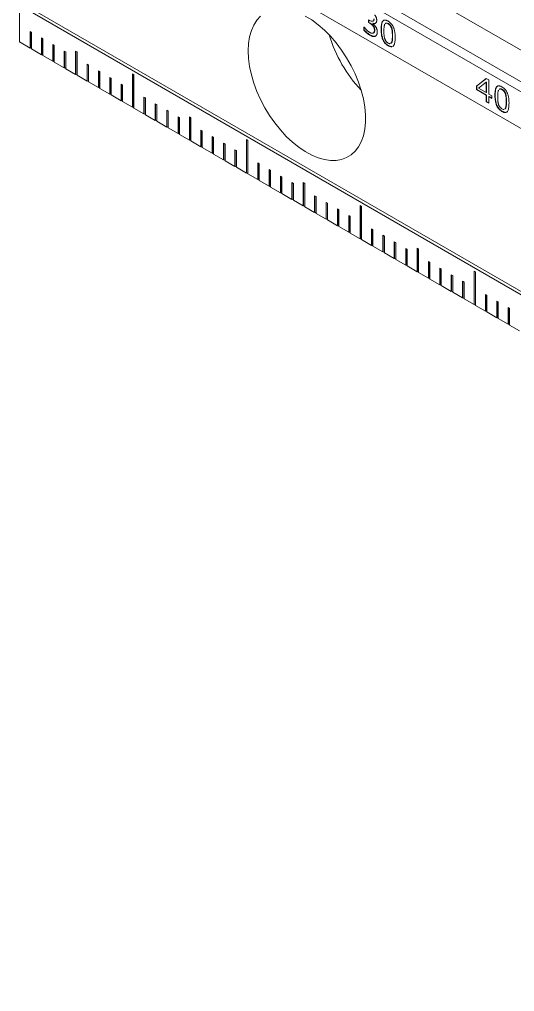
# Model space of a CAD drawing. Header units: millimetres. Extents: x 2 to 278, y 1 to 215.
# Drawn here: x 193.72 to 214.22, y 154.22 to 194.45 of the extents above; entities that cross this region are included whole.
import ezdxf

# ---------------------------------------------------------------- set-up
doc = ezdxf.new("R2010")
doc.units = ezdxf.units.MM

msp = doc.modelspace()

# ---------------------------------------------------------------- linework, layer by layer
at = {"color": 7, "linetype": 'Continuous', "lineweight": 0}
for p, q in [((194.077, 203.654), (264.788, 162.834)), ((193.718, 203.447), (264.429, 162.626)), ((196.711, 203.437), (267.422, 162.616)), ((193.718, 201.926), (264.429, 161.105)), ((193.718, 193.519), (193.718, 195.04)), ((193.718, 195.04), (264.429, 154.22)), ((193.838, 195.109), (264.548, 154.289)), ((208.177, 194.431), (208.215, 194.409)), ((208.177, 194.321), (208.177, 194.431)), ((208.177, 194.321), (208.189, 194.328)), ((208.227, 194.292), (208.177, 194.321)), ((208.189, 194.328), (208.189, 194.424)), ((208.239, 194.299), (208.189, 194.328)), ((194.159, 193.956), (194.219, 193.921)), ((194.159, 193.264), (194.159, 193.956)), ((194.171, 193.271), (194.171, 193.949)), ((194.219, 193.23), (194.219, 193.921)), ((207.986, 194.137), (207.994, 194.132)), ((207.986, 194.002), (207.986, 194.137)), ((207.986, 194.002), (207.998, 194.009)), ((207.998, 194.009), (207.998, 194.144)), ((208.227, 194.292), (208.239, 194.299)), ((208.354, 194.287), (208.366, 194.294)), ((208.354, 194.287), (208.354, 194.278)), ((208.367, 194.176), (208.378, 194.183)), ((208.421, 194.005), (208.433, 194.012)), ((208.696, 194.039), (208.708, 194.046)), ((209, 194.276), (208.988, 194.269)), ((209.141, 194.093), (209.129, 194.086)), ((193.718, 193.519), (194.159, 193.264)), ((194.631, 193.683), (194.691, 193.649)), ((194.631, 192.992), (194.631, 193.683)), ((194.643, 192.999), (194.643, 193.676)), ((194.691, 192.957), (194.691, 193.649)), ((208.234, 193.798), (208.246, 193.805)), ((208.37, 193.884), (208.382, 193.891)), ((209.175, 193.777), (209.163, 193.77)), ((194.171, 193.271), (194.159, 193.264)), ((194.171, 193.271), (194.219, 193.243)), ((194.219, 193.23), (194.631, 192.992)), ((195.102, 193.411), (195.162, 193.377)), ((195.102, 192.72), (195.102, 193.411)), ((195.114, 192.727), (195.114, 193.404)), ((195.162, 192.685), (195.162, 193.377)), ((195.574, 193.139), (195.634, 193.105)), ((195.574, 192.448), (195.574, 193.139)), ((195.586, 192.455), (195.586, 193.132)), ((196.045, 193.143), (196.105, 193.109)), ((196.045, 192.176), (196.045, 193.143)), ((196.057, 192.183), (196.057, 193.137)), ((208.988, 193.362), (209, 193.369)), ((209.102, 193.468), (209.13, 193.493)), ((209.114, 193.475), (209.142, 193.5)), ((209.142, 193.5), (209.13, 193.493)), ((209.2, 193.347), (209.178, 193.338)), ((194.643, 192.999), (194.631, 192.992)), ((194.643, 192.999), (194.691, 192.971)), ((194.691, 192.957), (195.102, 192.72)), ((195.114, 192.727), (195.102, 192.72)), ((195.114, 192.727), (195.162, 192.699)), ((195.634, 192.413), (195.634, 193.105)), ((196.105, 192.141), (196.105, 193.109)), ((195.162, 192.685), (195.574, 192.448)), ((195.586, 192.455), (195.574, 192.448)), ((195.586, 192.455), (195.634, 192.427)), ((195.634, 192.413), (196.045, 192.176)), ((196.517, 192.595), (196.576, 192.56)), ((196.517, 191.903), (196.517, 192.595)), ((196.528, 191.91), (196.528, 192.588)), ((196.576, 191.869), (196.576, 192.56)), ((196.988, 192.323), (197.048, 192.288)), ((196.988, 191.631), (196.988, 192.323)), ((197, 191.638), (197, 192.316)), ((196.057, 192.183), (196.045, 192.176)), ((196.057, 192.183), (196.105, 192.155)), ((196.105, 192.141), (196.517, 191.903)), ((196.528, 191.91), (196.517, 191.903)), ((196.528, 191.91), (196.576, 191.883)), ((197.048, 191.597), (197.048, 192.288)), ((197.459, 192.051), (197.519, 192.016)), ((197.459, 191.359), (197.459, 192.051)), ((197.471, 191.366), (197.471, 192.044)), ((197.519, 191.325), (197.519, 192.016)), ((198.402, 192.198), (198.462, 192.163)), ((198.402, 190.815), (198.402, 192.198)), ((198.414, 190.822), (198.414, 192.191)), ((198.462, 190.78), (198.462, 192.163)), ((212.647, 191.695), (213.054, 192.008)), ((212.659, 191.702), (213.056, 192.007)), ((213.054, 192.008), (213.156, 191.949)), ((213.156, 191.949), (213.156, 191.361)), ((196.576, 191.869), (196.988, 191.631)), ((197, 191.638), (196.988, 191.631)), ((197, 191.638), (197.048, 191.611)), ((197.048, 191.597), (197.459, 191.359)), ((197.931, 191.778), (197.991, 191.744)), ((197.931, 191.087), (197.931, 191.778)), ((197.943, 191.094), (197.943, 191.772)), ((197.991, 191.053), (197.991, 191.744)), ((212.647, 191.695), (212.659, 191.702)), ((212.647, 191.545), (212.647, 191.695)), ((212.647, 191.545), (212.659, 191.551)), ((213.05, 191.312), (212.647, 191.545)), ((212.659, 191.551), (212.659, 191.702)), ((213.062, 191.319), (212.659, 191.551)), ((213.05, 191.854), (212.729, 191.607)), ((212.729, 191.607), (213.05, 191.422)), ((213.062, 191.861), (213.05, 191.854)), ((213.05, 191.422), (213.05, 191.854)), ((213.062, 191.429), (213.062, 191.861)), ((213.714, 191.555), (213.702, 191.548)), ((197.471, 191.366), (197.459, 191.359)), ((197.471, 191.366), (197.519, 191.338)), ((197.519, 191.325), (197.931, 191.087)), ((198.874, 191.234), (198.933, 191.2)), ((198.874, 190.543), (198.874, 191.234)), ((198.886, 190.55), (198.886, 191.227)), ((198.933, 190.508), (198.933, 191.2)), ((213.062, 191.429), (213.05, 191.422)), ((213.05, 191.312), (213.062, 191.319)), ((213.05, 191.042), (213.05, 191.312)), ((213.062, 191.049), (213.062, 191.319)), ((213.156, 191.361), (213.283, 191.287)), ((213.156, 191.251), (213.168, 191.257)), ((213.156, 191.251), (213.156, 190.981)), ((213.283, 191.177), (213.156, 191.251)), ((213.283, 191.191), (213.168, 191.257)), ((213.283, 191.287), (213.283, 191.177)), ((213.41, 191.317), (213.422, 191.324)), ((213.855, 191.372), (213.843, 191.365)), ((197.943, 191.094), (197.931, 191.087)), ((197.943, 191.094), (197.991, 191.066)), ((197.991, 191.053), (198.402, 190.815)), ((198.414, 190.822), (198.402, 190.815)), ((198.414, 190.822), (198.462, 190.794)), ((198.462, 190.78), (198.874, 190.543)), ((199.345, 190.962), (199.405, 190.927)), ((199.345, 190.271), (199.345, 190.962)), ((199.357, 190.278), (199.357, 190.955)), ((199.405, 190.236), (199.405, 190.927)), ((213.05, 191.042), (213.062, 191.049)), ((213.156, 190.981), (213.05, 191.042)), ((213.156, 190.995), (213.062, 191.049)), ((213.816, 190.746), (213.844, 190.772)), ((213.828, 190.753), (213.856, 190.779)), ((213.856, 190.779), (213.844, 190.772)), ((213.889, 191.056), (213.877, 191.049)), ((198.886, 190.55), (198.874, 190.543)), ((198.886, 190.55), (198.933, 190.522)), ((198.933, 190.508), (199.345, 190.271)), ((199.816, 190.69), (199.876, 190.655)), ((199.816, 189.999), (199.816, 190.69)), ((199.828, 190.005), (199.828, 190.683)), ((199.876, 189.964), (199.876, 190.655)), ((200.288, 190.418), (200.348, 190.383)), ((200.288, 189.726), (200.288, 190.418)), ((200.3, 189.733), (200.3, 190.411)), ((200.348, 189.692), (200.348, 190.383)), ((200.759, 190.422), (200.819, 190.388)), ((200.759, 189.454), (200.759, 190.422)), ((200.771, 189.461), (200.771, 190.415)), ((200.819, 189.42), (200.819, 190.388)), ((213.702, 190.641), (213.714, 190.648)), ((213.914, 190.626), (213.892, 190.617)), ((199.357, 190.278), (199.345, 190.271)), ((199.357, 190.278), (199.405, 190.25)), ((199.405, 190.236), (199.816, 189.999)), ((199.828, 190.005), (199.816, 189.999)), ((199.828, 190.005), (199.876, 189.978)), ((199.876, 189.964), (200.288, 189.726)), ((200.3, 189.733), (200.288, 189.726)), ((200.3, 189.733), (200.348, 189.706)), ((200.348, 189.692), (200.759, 189.454)), ((201.231, 189.873), (201.29, 189.839)), ((201.231, 189.182), (201.231, 189.873)), ((201.243, 189.189), (201.243, 189.867)), ((201.29, 189.148), (201.29, 189.839)), ((201.702, 189.601), (201.762, 189.567)), ((201.702, 188.91), (201.702, 189.601)), ((201.714, 188.917), (201.714, 189.594)), ((201.762, 188.875), (201.762, 189.567)), ((200.771, 189.461), (200.759, 189.454)), ((200.771, 189.461), (200.819, 189.434)), ((200.819, 189.42), (201.231, 189.182)), ((201.243, 189.189), (201.231, 189.182)), ((201.243, 189.189), (201.29, 189.161)), ((201.29, 189.148), (201.702, 188.91)), ((202.173, 189.329), (202.233, 189.295)), ((202.173, 188.638), (202.173, 189.329)), ((202.185, 188.645), (202.185, 189.322)), ((202.233, 188.603), (202.233, 189.295)), ((203.116, 189.476), (203.176, 189.442)), ((203.116, 188.094), (203.116, 189.476)), ((203.128, 188.1), (203.128, 189.469)), ((203.176, 188.059), (203.176, 189.442)), ((201.714, 188.917), (201.702, 188.91)), ((201.714, 188.917), (201.762, 188.889)), ((201.762, 188.875), (202.173, 188.638)), ((202.645, 189.057), (202.705, 189.022)), ((202.645, 188.366), (202.645, 189.057)), ((202.657, 188.373), (202.657, 189.05)), ((202.705, 188.331), (202.705, 189.022)), ((202.185, 188.645), (202.173, 188.638)), ((202.185, 188.645), (202.233, 188.617)), ((202.233, 188.603), (202.645, 188.366)), ((202.657, 188.373), (202.645, 188.366)), ((202.657, 188.373), (202.705, 188.345)), ((202.705, 188.331), (203.116, 188.094)), ((203.588, 188.513), (203.647, 188.478)), ((203.588, 187.821), (203.588, 188.513)), ((203.6, 187.828), (203.6, 188.506)), ((203.647, 187.787), (203.647, 188.478)), ((203.128, 188.1), (203.116, 188.094)), ((203.128, 188.1), (203.176, 188.073)), ((203.176, 188.059), (203.588, 187.821)), ((204.059, 188.241), (204.119, 188.206)), ((204.059, 187.549), (204.059, 188.241)), ((204.071, 187.556), (204.071, 188.234)), ((204.119, 187.515), (204.119, 188.206)), ((204.53, 187.969), (204.59, 187.934)), ((204.53, 187.277), (204.53, 187.969)), ((204.542, 187.284), (204.542, 187.962)), ((204.59, 187.243), (204.59, 187.934)), ((203.6, 187.828), (203.588, 187.821)), ((203.6, 187.828), (203.647, 187.801)), ((203.647, 187.787), (204.059, 187.549)), ((204.071, 187.556), (204.059, 187.549)), ((204.071, 187.556), (204.119, 187.529)), ((204.119, 187.515), (204.53, 187.277)), ((205.002, 187.696), (205.062, 187.662)), ((205.002, 187.005), (205.002, 187.696)), ((205.014, 187.012), (205.014, 187.689)), ((205.062, 186.97), (205.062, 187.662)), ((205.473, 187.701), (205.533, 187.666)), ((205.473, 186.733), (205.473, 187.701)), ((205.485, 186.74), (205.485, 187.694)), ((205.533, 186.698), (205.533, 187.666)), ((204.542, 187.284), (204.53, 187.277)), ((204.542, 187.284), (204.59, 187.256)), ((204.59, 187.243), (205.002, 187.005)), ((205.945, 187.152), (206.004, 187.118)), ((205.945, 186.461), (205.945, 187.152)), ((205.957, 186.468), (205.957, 187.145)), ((206.004, 186.426), (206.004, 187.118)), ((205.014, 187.012), (205.002, 187.005)), ((205.014, 187.012), (205.062, 186.984)), ((205.062, 186.97), (205.473, 186.733)), ((205.485, 186.74), (205.473, 186.733)), ((205.485, 186.74), (205.533, 186.712)), ((205.533, 186.698), (205.945, 186.461)), ((206.416, 186.88), (206.476, 186.845)), ((206.416, 186.189), (206.416, 186.88)), ((206.428, 186.196), (206.428, 186.873)), ((206.476, 186.154), (206.476, 186.845)), ((207.83, 186.755), (207.89, 186.72)), ((207.83, 185.372), (207.83, 186.755)), ((207.842, 185.379), (207.842, 186.748)), ((207.89, 185.338), (207.89, 186.72)), ((205.957, 186.468), (205.945, 186.461)), ((205.957, 186.468), (206.004, 186.44)), ((206.004, 186.426), (206.416, 186.189)), ((206.887, 186.608), (206.947, 186.573)), ((206.887, 185.916), (206.887, 186.608)), ((206.899, 185.923), (206.899, 186.601)), ((206.947, 185.882), (206.947, 186.573)), ((207.359, 186.336), (207.419, 186.301)), ((207.359, 185.644), (207.359, 186.336)), ((207.371, 185.651), (207.371, 186.329)), ((207.419, 185.61), (207.419, 186.301)), ((206.428, 186.196), (206.416, 186.189)), ((206.428, 186.196), (206.476, 186.168)), ((206.476, 186.154), (206.887, 185.916)), ((206.899, 185.923), (206.887, 185.916)), ((206.899, 185.923), (206.947, 185.896)), ((206.947, 185.882), (207.359, 185.644)), ((207.371, 185.651), (207.359, 185.644)), ((207.371, 185.651), (207.419, 185.624)), ((207.419, 185.61), (207.83, 185.372)), ((208.302, 185.791), (208.361, 185.757)), ((208.302, 185.1), (208.302, 185.791)), ((208.314, 185.107), (208.314, 185.785)), ((208.361, 185.066), (208.361, 185.757)), ((208.773, 185.519), (208.833, 185.485)), ((208.773, 184.828), (208.773, 185.519)), ((208.785, 184.835), (208.785, 185.512)), ((208.833, 184.793), (208.833, 185.485)), ((207.842, 185.379), (207.83, 185.372)), ((207.842, 185.379), (207.89, 185.351)), ((207.89, 185.338), (208.302, 185.1)), ((208.314, 185.107), (208.302, 185.1)), ((208.314, 185.107), (208.361, 185.079)), ((208.361, 185.066), (208.773, 184.828)), ((209.244, 185.247), (209.304, 185.213)), ((209.244, 184.556), (209.244, 185.247)), ((209.256, 184.563), (209.256, 185.24)), ((209.304, 184.521), (209.304, 185.213)), ((208.785, 184.835), (208.773, 184.828)), ((208.785, 184.835), (208.833, 184.807)), ((208.833, 184.793), (209.244, 184.556)), ((209.716, 184.975), (209.776, 184.94)), ((209.716, 184.284), (209.716, 184.975)), ((209.728, 184.291), (209.728, 184.968)), ((209.776, 184.249), (209.776, 184.94)), ((210.187, 184.979), (210.247, 184.945)), ((210.187, 184.012), (210.187, 184.979)), ((210.199, 184.018), (210.199, 184.973)), ((210.247, 183.977), (210.247, 184.945)), ((209.256, 184.563), (209.244, 184.556)), ((209.256, 184.563), (209.304, 184.535)), ((209.304, 184.521), (209.716, 184.284)), ((209.728, 184.291), (209.716, 184.284)), ((209.728, 184.291), (209.776, 184.263)), ((210.659, 184.431), (210.719, 184.396)), ((210.659, 183.739), (210.659, 184.431)), ((210.671, 183.746), (210.671, 184.424)), ((210.719, 183.705), (210.719, 184.396)), ((209.776, 184.249), (210.187, 184.012)), ((210.199, 184.018), (210.187, 184.012)), ((210.199, 184.018), (210.247, 183.991)), ((210.247, 183.977), (210.659, 183.739)), ((211.13, 184.159), (211.19, 184.124)), ((211.13, 183.467), (211.13, 184.159)), ((211.142, 183.474), (211.142, 184.152)), ((211.19, 183.433), (211.19, 184.124)), ((211.601, 183.886), (211.661, 183.852)), ((211.601, 183.195), (211.601, 183.886)), ((211.613, 183.202), (211.613, 183.88)), ((212.544, 184.034), (212.604, 183.999)), ((212.544, 182.651), (212.544, 184.034)), ((212.556, 182.658), (212.556, 184.027)), ((212.604, 182.616), (212.604, 183.999)), ((210.671, 183.746), (210.659, 183.739)), ((210.671, 183.746), (210.719, 183.719)), ((210.719, 183.705), (211.13, 183.467)), ((211.142, 183.474), (211.13, 183.467)), ((211.142, 183.474), (211.19, 183.447)), ((211.661, 183.161), (211.661, 183.852)), ((212.073, 183.614), (212.133, 183.58)), ((212.073, 182.923), (212.073, 183.614)), ((212.085, 182.93), (212.085, 183.607)), ((212.133, 182.888), (212.133, 183.58)), ((211.19, 183.433), (211.601, 183.195)), ((211.613, 183.202), (211.601, 183.195)), ((211.613, 183.202), (211.661, 183.174)), ((211.661, 183.161), (212.073, 182.923)), ((213.016, 183.07), (213.076, 183.036)), ((213.016, 182.379), (213.016, 183.07)), ((213.028, 182.386), (213.028, 183.063)), ((212.085, 182.93), (212.073, 182.923)), ((212.085, 182.93), (212.133, 182.902)), ((212.133, 182.888), (212.544, 182.651)), ((212.556, 182.658), (212.544, 182.651)), ((212.556, 182.658), (212.604, 182.63)), ((213.076, 182.344), (213.076, 183.036)), ((213.487, 182.798), (213.547, 182.763)), ((213.487, 182.107), (213.487, 182.798)), ((213.499, 182.113), (213.499, 182.791)), ((213.547, 182.072), (213.547, 182.763)), ((212.604, 182.616), (213.016, 182.379)), ((213.028, 182.386), (213.016, 182.379)), ((213.028, 182.386), (213.076, 182.358)), ((213.076, 182.344), (213.487, 182.107)), ((213.958, 182.526), (214.018, 182.491)), ((213.958, 181.834), (213.958, 182.526)), ((213.97, 181.841), (213.97, 182.519)), ((214.018, 181.8), (214.018, 182.491)), ((213.499, 182.113), (213.487, 182.107)), ((213.499, 182.113), (213.547, 182.086)), ((213.547, 182.072), (213.958, 181.834)), ((213.97, 181.841), (213.958, 181.834)), ((213.97, 181.841), (214.018, 181.814)), ((214.018, 181.8), (214.43, 181.562))]:
    msp.add_line(p, q, dxfattribs=at)
at = {"color": 7, "linetype": 'Continuous', "lineweight": 0, "flags": 128}
for points in [[(203.192, 193.152), (203.207, 192.834), (203.251, 192.504), (203.324, 192.164), (203.425, 191.82), (203.552, 191.474), (203.705, 191.132), (203.881, 190.797), (204.078, 190.474), (204.293, 190.166), (204.525, 189.878), (204.771, 189.612), (205.026, 189.372), (205.289, 189.161), (205.556, 188.981), (205.824, 188.835), (206.089, 188.725), (206.348, 188.651), (206.599, 188.614), (206.838, 188.616), (207.062, 188.656), (207.269, 188.733), (207.456, 188.847), (207.62, 188.996), (207.761, 189.179), (207.875, 189.392), (207.962, 189.635), (208.02, 189.903), (208.05, 190.193), (208.05, 190.502), (208.02, 190.826), (207.962, 191.162), (207.875, 191.505), (207.761, 191.85), (207.62, 192.195), (207.456, 192.534), (207.269, 192.863), (207.062, 193.179), (206.838, 193.478), (206.599, 193.755), (206.348, 194.009), (206.089, 194.234), (205.824, 194.43), (205.556, 194.593)], [(203.705, 194.58), (203.552, 194.414), (203.425, 194.215), (203.324, 193.987), (203.251, 193.732), (203.207, 193.452), (203.192, 193.152)]]:
    msp.add_lwpolyline(points, dxfattribs=at)
at = {"color": 7, "linetype": 'Continuous', "lineweight": 0}
msp.add_arc((212.073, 195.472), 5.769, 196.7429, 223.2517, dxfattribs=at)
for points, knots in [([(208.215, 194.409), (208.24, 194.396), (208.289, 194.369), (208.332, 194.374), (208.352, 194.376)], [0, 0, 0, 0, 0.510986, 1, 1, 1, 1]), ([(208.516, 194.414), (208.516, 194.407), (208.516, 194.394), (208.513, 194.376), (208.509, 194.359), (208.504, 194.344), (208.498, 194.33), (208.489, 194.318), (208.479, 194.307), (208.468, 194.298), (208.456, 194.291), (208.443, 194.285), (208.43, 194.281), (208.416, 194.278), (208.401, 194.278), (208.386, 194.279), (208.371, 194.282), (208.36, 194.285), (208.354, 194.287)], [0, 0, 0, 0, 0.065036, 0.128053, 0.190342, 0.252169, 0.313898, 0.375927, 0.43934, 0.504626, 0.569636, 0.633459, 0.695488, 0.756688, 0.817544, 0.877904, 0.93876, 1, 1, 1, 1]), ([(208.364, 194.383), (208.365, 194.383), (208.383, 194.383), (208.406, 194.414), (208.409, 194.456), (208.411, 194.477)], [0, 0, 0, 0, 0.024015, 0.510986, 1, 1, 1, 1]), ([(208.37, 194.391), (208.377, 194.397), (208.397, 194.412), (208.399, 194.447), (208.399, 194.47)], [0, 0, 0, 0, 0.353287, 1, 1, 1, 1]), ([(208.434, 194.644), (208.44, 194.634), (208.453, 194.617), (208.47, 194.588), (208.484, 194.56), (208.496, 194.531), (208.505, 194.502), (208.511, 194.473), (208.515, 194.443), (208.516, 194.424), (208.516, 194.414)], [0, 0, 0, 0, 0.1287737, 0.2519223, 0.3725618, 0.4912655, 0.6115873, 0.7356134, 0.864074, 1, 1, 1, 1]), ([(208.696, 194.039), (208.697, 194.06), (208.697, 194.1), (208.7, 194.157), (208.706, 194.208), (208.714, 194.254), (208.723, 194.295), (208.735, 194.33), (208.75, 194.359), (208.766, 194.383), (208.785, 194.401), (208.807, 194.415), (208.831, 194.422), (208.858, 194.424), (208.887, 194.421), (208.919, 194.412), (208.953, 194.399), (208.976, 194.386), (208.988, 194.379)], [0, 0, 0, 0, 0.0906251, 0.1753502, 0.2540883, 0.3273932, 0.3957891, 0.4591016, 0.5179057, 0.5731742, 0.625499, 0.6763276, 0.726617, 0.7772063, 0.8289606, 0.8828006, 0.9396259, 1, 1, 1, 1]), ([(208.708, 194.046), (208.71, 194.103), (208.712, 194.218), (208.745, 194.338), (208.78, 194.401), (208.8, 194.408), (208.801, 194.409)], [0, 0, 0, 0, 0.396443, 0.791858, 0.989729, 1, 1, 1, 1]), ([(208.988, 194.379), (209, 194.372), (209.024, 194.358), (209.059, 194.332), (209.09, 194.303), (209.12, 194.273), (209.146, 194.24), (209.17, 194.204), (209.192, 194.165), (209.211, 194.124), (209.227, 194.081), (209.242, 194.035), (209.253, 193.986), (209.263, 193.935), (209.271, 193.881), (209.276, 193.824), (209.279, 193.764), (209.28, 193.724), (209.28, 193.703)], [0, 0, 0, 0, 0.061032, 0.118504, 0.173116, 0.225322, 0.276001, 0.32667, 0.377985, 0.430681, 0.486391, 0.54544, 0.608778, 0.67676, 0.749332, 0.827388, 0.910869, 1, 1, 1, 1]), ([(208.234, 193.798), (208.222, 193.805), (208.199, 193.819), (208.164, 193.843), (208.13, 193.868), (208.097, 193.896), (208.065, 193.924), (208.036, 193.951), (208.01, 193.977), (207.993, 193.994), (207.986, 194.002)], [0, 0, 0, 0, 0.136462, 0.271484, 0.407441, 0.542996, 0.673291, 0.792683, 0.901568, 1, 1, 1, 1]), ([(207.994, 194.132), (208.002, 194.122), (208.019, 194.1), (208.046, 194.068), (208.075, 194.037), (208.106, 194.006), (208.137, 193.977), (208.169, 193.952), (208.2, 193.929), (208.22, 193.916), (208.23, 193.91)], [0, 0, 0, 0, 0.116294, 0.2372, 0.36303, 0.495154, 0.627332, 0.755653, 0.878942, 1, 1, 1, 1]), ([(208.246, 193.805), (208.234, 193.812), (208.211, 193.826), (208.176, 193.849), (208.142, 193.875), (208.109, 193.903), (208.077, 193.931), (208.048, 193.958), (208.021, 193.983), (208.005, 194.001), (207.998, 194.009)], [0, 0, 0, 0, 0.136462, 0.271484, 0.407441, 0.542996, 0.673291, 0.792683, 0.901568, 1, 1, 1, 1]), ([(208.367, 194.176), (208.362, 194.182), (208.353, 194.194), (208.338, 194.21), (208.322, 194.225), (208.299, 194.245), (208.267, 194.268), (208.241, 194.284), (208.227, 194.292)], [0, 0, 0, 0, 0.108534, 0.219357, 0.33646, 0.459944, 0.721171, 1, 1, 1, 1]), ([(208.378, 194.183), (208.374, 194.189), (208.365, 194.201), (208.35, 194.217), (208.334, 194.232), (208.311, 194.252), (208.279, 194.275), (208.253, 194.291), (208.239, 194.299)], [0, 0, 0, 0, 0.108534, 0.219357, 0.33646, 0.459944, 0.721171, 1, 1, 1, 1]), ([(208.354, 194.278), (208.359, 194.274), (208.369, 194.266), (208.384, 194.253), (208.4, 194.237), (208.416, 194.22), (208.433, 194.202), (208.448, 194.183), (208.463, 194.164), (208.471, 194.151), (208.475, 194.145)], [0, 0, 0, 0, 0.105868, 0.222445, 0.347448, 0.482345, 0.61944, 0.752141, 0.877881, 1, 1, 1, 1]), ([(208.48, 194.309), (208.476, 194.306), (208.462, 194.289), (208.423, 194.281), (208.385, 194.29), (208.366, 194.294)], [0, 0, 0, 0, 0.128421, 0.564297, 1, 1, 1, 1]), ([(208.421, 194.005), (208.42, 194.013), (208.42, 194.03), (208.417, 194.054), (208.413, 194.077), (208.407, 194.099), (208.399, 194.12), (208.389, 194.14), (208.379, 194.159), (208.371, 194.17), (208.367, 194.176)], [0, 0, 0, 0, 0.155754, 0.29967, 0.431789, 0.554287, 0.669526, 0.781586, 0.890796, 1, 1, 1, 1]), ([(208.37, 193.884), (208.374, 193.886), (208.382, 193.891), (208.392, 193.901), (208.401, 193.912), (208.408, 193.925), (208.414, 193.94), (208.418, 193.959), (208.42, 193.981), (208.42, 193.997), (208.421, 194.005)], [0, 0, 0, 0, 0.121772, 0.23884, 0.352829, 0.466269, 0.582773, 0.709745, 0.848399, 1, 1, 1, 1]), ([(208.433, 194.012), (208.432, 194.02), (208.432, 194.036), (208.429, 194.061), (208.425, 194.084), (208.419, 194.106), (208.411, 194.127), (208.401, 194.147), (208.391, 194.166), (208.383, 194.177), (208.378, 194.183)], [0, 0, 0, 0, 0.155754, 0.29967, 0.431789, 0.554287, 0.669526, 0.781586, 0.890796, 1, 1, 1, 1]), ([(208.382, 193.891), (208.386, 193.893), (208.394, 193.898), (208.404, 193.908), (208.413, 193.919), (208.42, 193.932), (208.426, 193.947), (208.43, 193.966), (208.432, 193.988), (208.432, 194.004), (208.433, 194.012)], [0, 0, 0, 0, 0.121772, 0.23884, 0.352829, 0.466269, 0.582773, 0.709745, 0.848399, 1, 1, 1, 1]), ([(208.537, 193.93), (208.537, 193.919), (208.536, 193.898), (208.533, 193.869), (208.526, 193.843), (208.517, 193.82), (208.505, 193.8), (208.492, 193.782), (208.476, 193.768), (208.464, 193.761), (208.458, 193.758)], [0, 0, 0, 0, 0.134031, 0.262893, 0.388963, 0.513308, 0.636228, 0.756857, 0.878011, 1, 1, 1, 1]), ([(208.475, 194.145), (208.48, 194.137), (208.489, 194.122), (208.5, 194.099), (208.511, 194.074), (208.52, 194.048), (208.528, 194.021), (208.534, 193.992), (208.537, 193.961), (208.537, 193.94), (208.537, 193.93)], [0, 0, 0, 0, 0.10594, 0.213787, 0.324066, 0.439202, 0.56173, 0.694269, 0.840432, 1, 1, 1, 1]), ([(208.988, 193.362), (208.976, 193.37), (208.952, 193.384), (208.918, 193.41), (208.886, 193.438), (208.857, 193.469), (208.83, 193.502), (208.806, 193.537), (208.784, 193.575), (208.766, 193.616), (208.749, 193.659), (208.735, 193.705), (208.723, 193.753), (208.713, 193.805), (208.706, 193.859), (208.7, 193.917), (208.697, 193.977), (208.697, 194.018), (208.696, 194.039)], [0, 0, 0, 0, 0.060973, 0.118388, 0.172874, 0.22467, 0.275401, 0.32568, 0.376549, 0.428972, 0.484148, 0.542887, 0.606162, 0.674011, 0.747103, 0.82563, 0.909854, 1, 1, 1, 1]), ([(209, 193.369), (208.988, 193.377), (208.964, 193.391), (208.93, 193.417), (208.898, 193.445), (208.869, 193.476), (208.842, 193.508), (208.818, 193.544), (208.796, 193.582), (208.778, 193.623), (208.761, 193.666), (208.747, 193.712), (208.735, 193.76), (208.725, 193.812), (208.718, 193.866), (208.712, 193.924), (208.709, 193.984), (208.709, 194.025), (208.708, 194.046)], [0, 0, 0, 0, 0.060973, 0.118388, 0.172874, 0.22467, 0.275401, 0.32568, 0.376549, 0.428972, 0.484148, 0.542887, 0.606162, 0.674011, 0.747103, 0.82563, 0.909854, 1, 1, 1, 1]), ([(208.846, 194.249), (208.843, 194.242), (208.837, 194.227), (208.83, 194.201), (208.824, 194.171), (208.82, 194.137), (208.817, 194.099), (208.815, 194.059), (208.813, 194.016), (208.813, 193.986), (208.813, 193.971)], [0, 0, 0, 0, 0.092932, 0.195517, 0.308519, 0.432509, 0.565434, 0.704477, 0.849094, 1, 1, 1, 1]), ([(208.813, 193.971), (208.813, 193.955), (208.813, 193.924), (208.814, 193.878), (208.816, 193.837), (208.819, 193.799), (208.823, 193.762), (208.828, 193.728), (208.836, 193.693), (208.842, 193.671), (208.846, 193.66)], [0, 0, 0, 0, 0.164101, 0.31475, 0.45075, 0.57345, 0.686482, 0.794892, 0.899373, 1, 1, 1, 1]), ([(208.988, 194.269), (208.972, 194.277), (208.939, 194.294), (208.895, 194.3), (208.88, 194.281), (208.874, 194.274)], [0, 0, 0, 0, 0.378927, 0.756845, 1, 1, 1, 1]), ([(209, 194.276), (208.984, 194.284), (208.951, 194.301), (208.907, 194.307), (208.892, 194.288), (208.886, 194.281)], [0, 0, 0, 0, 0.378927, 0.756845, 1, 1, 1, 1]), ([(209.129, 194.086), (209.126, 194.096), (209.119, 194.116), (209.106, 194.144), (209.092, 194.17), (209.076, 194.194), (209.057, 194.216), (209.036, 194.236), (209.013, 194.254), (208.997, 194.264), (208.988, 194.269)], [0, 0, 0, 0, 0.130246, 0.252579, 0.370446, 0.485239, 0.600835, 0.723405, 0.855628, 1, 1, 1, 1]), ([(209.141, 194.093), (209.138, 194.103), (209.131, 194.123), (209.118, 194.151), (209.104, 194.177), (209.088, 194.201), (209.069, 194.223), (209.048, 194.243), (209.025, 194.261), (209.009, 194.271), (209, 194.276)], [0, 0, 0, 0, 0.130246, 0.252579, 0.370446, 0.485239, 0.600835, 0.723405, 0.855628, 1, 1, 1, 1]), ([(209.163, 193.77), (209.163, 193.786), (209.163, 193.818), (209.162, 193.863), (209.16, 193.906), (209.156, 193.946), (209.152, 193.984), (209.146, 194.02), (209.139, 194.054), (209.132, 194.076), (209.129, 194.086)], [0, 0, 0, 0, 0.159651, 0.308566, 0.446193, 0.573969, 0.692158, 0.802057, 0.904099, 1, 1, 1, 1]), ([(209.175, 193.777), (209.175, 193.793), (209.175, 193.824), (209.174, 193.87), (209.172, 193.913), (209.168, 193.953), (209.164, 193.991), (209.158, 194.026), (209.151, 194.06), (209.144, 194.083), (209.141, 194.093)], [0, 0, 0, 0, 0.159651, 0.308566, 0.446193, 0.573969, 0.692158, 0.802057, 0.904099, 1, 1, 1, 1]), ([(208.23, 193.91), (208.236, 193.907), (208.248, 193.9), (208.267, 193.892), (208.286, 193.885), (208.305, 193.881), (208.324, 193.877), (208.341, 193.876), (208.356, 193.878), (208.365, 193.882), (208.37, 193.884)], [0, 0, 0, 0, 0.11941, 0.244121, 0.372403, 0.50749, 0.640976, 0.766531, 0.88611, 1, 1, 1, 1]), ([(208.458, 193.758), (208.451, 193.754), (208.436, 193.748), (208.412, 193.744), (208.386, 193.743), (208.359, 193.747), (208.329, 193.754), (208.299, 193.765), (208.267, 193.78), (208.245, 193.792), (208.234, 193.798)], [0, 0, 0, 0, 0.11815, 0.236185, 0.355756, 0.477095, 0.601881, 0.730422, 0.86283, 1, 1, 1, 1]), ([(208.47, 193.764), (208.463, 193.761), (208.448, 193.755), (208.424, 193.751), (208.398, 193.75), (208.371, 193.754), (208.341, 193.761), (208.311, 193.772), (208.279, 193.787), (208.257, 193.799), (208.246, 193.805)], [0, 0, 0, 0, 0.11815, 0.236185, 0.355756, 0.477095, 0.601881, 0.730422, 0.86283, 1, 1, 1, 1]), ([(208.846, 193.66), (208.849, 193.65), (208.855, 193.63), (208.867, 193.602), (208.882, 193.576), (208.898, 193.551), (208.917, 193.528), (208.938, 193.507), (208.962, 193.489), (208.979, 193.478), (208.988, 193.473)], [0, 0, 0, 0, 0.127933, 0.248979, 0.364498, 0.478623, 0.594752, 0.717986, 0.852152, 1, 1, 1, 1]), ([(209.13, 193.493), (209.133, 193.501), (209.139, 193.516), (209.146, 193.542), (209.152, 193.571), (209.156, 193.603), (209.16, 193.639), (209.162, 193.679), (209.163, 193.723), (209.163, 193.754), (209.163, 193.77)], [0, 0, 0, 0, 0.097892, 0.201849, 0.31108, 0.427473, 0.552815, 0.689917, 0.838949, 1, 1, 1, 1]), ([(209.142, 193.5), (209.145, 193.508), (209.151, 193.523), (209.158, 193.549), (209.164, 193.578), (209.168, 193.61), (209.172, 193.646), (209.174, 193.686), (209.175, 193.73), (209.175, 193.761), (209.175, 193.777)], [0, 0, 0, 0, 0.097892, 0.201849, 0.31108, 0.427473, 0.552815, 0.689917, 0.838949, 1, 1, 1, 1]), ([(209.28, 193.703), (209.279, 193.646), (209.276, 193.531), (209.245, 193.408), (209.203, 193.343), (209.175, 193.334), (209.166, 193.332)], [0, 0, 0, 0, 0.369511, 0.738082, 0.922494, 1, 1, 1, 1]), ([(208.988, 193.473), (209.004, 193.465), (209.037, 193.449), (209.074, 193.44), (209.084, 193.451), (209.085, 193.451)], [0, 0, 0, 0, 0.48201, 0.962763, 1, 1, 1, 1]), ([(209.141, 193.322), (209.139, 193.321), (209.098, 193.304), (209.041, 193.334), (208.988, 193.362)], [0, 0, 0, 0, 0.0674395, 1, 1, 1, 1]), ([(209.145, 193.326), (209.14, 193.325), (209.126, 193.325), (209.101, 193.327), (209.07, 193.336), (209.036, 193.35), (209.012, 193.363), (209, 193.369)], [0.75, 0.75, 0.75, 0.75, 0.7778855, 0.8296186, 0.8834366, 0.9399256, 1, 1, 1, 1]), ([(213.41, 191.317), (213.411, 191.338), (213.411, 191.379), (213.414, 191.435), (213.42, 191.487), (213.428, 191.533), (213.437, 191.573), (213.449, 191.608), (213.464, 191.638), (213.48, 191.662), (213.499, 191.68), (213.521, 191.693), (213.545, 191.701), (213.572, 191.703), (213.601, 191.7), (213.633, 191.691), (213.667, 191.678), (213.69, 191.665), (213.702, 191.658)], [0, 0, 0, 0, 0.090625, 0.17535, 0.254088, 0.327393, 0.395789, 0.459102, 0.517906, 0.573174, 0.625499, 0.676328, 0.726617, 0.777206, 0.828961, 0.882801, 0.939626, 1, 1, 1, 1]), ([(213.422, 191.324), (213.424, 191.382), (213.426, 191.497), (213.459, 191.617), (213.494, 191.679), (213.514, 191.687), (213.515, 191.687)], [0, 0, 0, 0, 0.3964432, 0.7918584, 0.9897287, 1, 1, 1, 1]), ([(213.56, 191.527), (213.557, 191.52), (213.551, 191.506), (213.544, 191.48), (213.538, 191.45), (213.534, 191.416), (213.531, 191.378), (213.529, 191.337), (213.527, 191.295), (213.527, 191.265), (213.527, 191.25)], [0, 0, 0, 0, 0.092932, 0.195517, 0.308519, 0.432509, 0.565434, 0.704477, 0.849094, 1, 1, 1, 1]), ([(213.702, 191.548), (213.686, 191.556), (213.653, 191.573), (213.609, 191.578), (213.594, 191.56), (213.588, 191.553)], [0, 0, 0, 0, 0.378927, 0.756845, 1, 1, 1, 1]), ([(213.714, 191.555), (213.698, 191.563), (213.665, 191.579), (213.621, 191.585), (213.606, 191.567), (213.6, 191.56)], [0, 0, 0, 0, 0.378927, 0.756845, 1, 1, 1, 1]), ([(213.702, 191.658), (213.714, 191.651), (213.738, 191.636), (213.773, 191.61), (213.804, 191.582), (213.834, 191.551), (213.86, 191.518), (213.884, 191.482), (213.906, 191.444), (213.925, 191.403), (213.941, 191.36), (213.956, 191.314), (213.967, 191.265), (213.977, 191.213), (213.985, 191.159), (213.99, 191.102), (213.993, 191.043), (213.994, 191.002), (213.994, 190.982)], [0, 0, 0, 0, 0.0610324, 0.1185041, 0.1731157, 0.2253216, 0.2760008, 0.3266701, 0.377985, 0.4306815, 0.4863913, 0.5454405, 0.6087782, 0.6767602, 0.749332, 0.8273877, 0.910869, 1, 1, 1, 1]), ([(213.843, 191.365), (213.84, 191.375), (213.833, 191.394), (213.821, 191.422), (213.806, 191.448), (213.79, 191.472), (213.771, 191.494), (213.75, 191.514), (213.727, 191.533), (213.711, 191.543), (213.702, 191.548)], [0, 0, 0, 0, 0.130246, 0.252579, 0.370446, 0.485239, 0.600835, 0.723405, 0.855628, 1, 1, 1, 1]), ([(213.855, 191.372), (213.852, 191.382), (213.845, 191.401), (213.832, 191.429), (213.818, 191.455), (213.802, 191.479), (213.783, 191.501), (213.762, 191.521), (213.739, 191.54), (213.723, 191.549), (213.714, 191.555)], [0, 0, 0, 0, 0.130246, 0.252579, 0.370446, 0.485239, 0.600835, 0.723405, 0.855628, 1, 1, 1, 1]), ([(213.702, 190.641), (213.69, 190.648), (213.666, 190.663), (213.632, 190.689), (213.6, 190.717), (213.571, 190.747), (213.544, 190.78), (213.52, 190.816), (213.498, 190.854), (213.48, 190.894), (213.463, 190.937), (213.449, 190.983), (213.437, 191.032), (213.427, 191.084), (213.42, 191.138), (213.414, 191.195), (213.411, 191.256), (213.411, 191.296), (213.41, 191.317)], [0, 0, 0, 0, 0.060973, 0.118388, 0.172874, 0.22467, 0.275401, 0.32568, 0.376549, 0.428972, 0.484148, 0.542887, 0.606162, 0.674011, 0.747103, 0.82563, 0.909854, 1, 1, 1, 1]), ([(213.714, 190.648), (213.702, 190.655), (213.678, 190.67), (213.644, 190.696), (213.612, 190.724), (213.583, 190.754), (213.556, 190.787), (213.532, 190.823), (213.51, 190.861), (213.492, 190.901), (213.475, 190.944), (213.461, 190.99), (213.449, 191.039), (213.439, 191.09), (213.432, 191.145), (213.426, 191.202), (213.423, 191.263), (213.423, 191.303), (213.422, 191.324)], [0, 0, 0, 0, 0.060973, 0.118388, 0.172874, 0.22467, 0.275401, 0.32568, 0.376549, 0.428972, 0.484148, 0.542887, 0.606162, 0.674011, 0.747103, 0.82563, 0.909854, 1, 1, 1, 1]), ([(213.527, 191.25), (213.527, 191.234), (213.527, 191.202), (213.528, 191.157), (213.53, 191.115), (213.533, 191.077), (213.537, 191.041), (213.543, 191.006), (213.55, 190.972), (213.556, 190.949), (213.56, 190.938)], [0, 0, 0, 0, 0.164101, 0.31475, 0.45075, 0.57345, 0.686482, 0.794892, 0.899373, 1, 1, 1, 1]), ([(213.877, 191.049), (213.877, 191.065), (213.877, 191.096), (213.876, 191.142), (213.874, 191.184), (213.87, 191.225), (213.866, 191.262), (213.86, 191.298), (213.853, 191.332), (213.846, 191.354), (213.843, 191.365)], [0, 0, 0, 0, 0.159651, 0.308566, 0.446193, 0.573969, 0.692158, 0.802057, 0.904099, 1, 1, 1, 1]), ([(213.889, 191.056), (213.889, 191.072), (213.889, 191.103), (213.888, 191.149), (213.886, 191.191), (213.882, 191.231), (213.878, 191.269), (213.872, 191.305), (213.865, 191.339), (213.858, 191.361), (213.855, 191.372)], [0, 0, 0, 0, 0.159651, 0.308566, 0.446193, 0.573969, 0.692158, 0.802057, 0.904099, 1, 1, 1, 1]), ([(213.56, 190.938), (213.563, 190.928), (213.569, 190.909), (213.581, 190.881), (213.596, 190.854), (213.612, 190.83), (213.631, 190.807), (213.652, 190.786), (213.676, 190.767), (213.693, 190.757), (213.702, 190.751)], [0, 0, 0, 0, 0.127933, 0.248979, 0.364498, 0.478623, 0.594752, 0.717986, 0.852152, 1, 1, 1, 1]), ([(213.702, 190.751), (213.718, 190.743), (213.751, 190.728), (213.788, 190.719), (213.798, 190.729), (213.799, 190.73)], [0, 0, 0, 0, 0.48201, 0.962763, 1, 1, 1, 1]), ([(213.844, 190.772), (213.847, 190.779), (213.853, 190.795), (213.86, 190.82), (213.866, 190.849), (213.87, 190.882), (213.874, 190.918), (213.876, 190.958), (213.877, 191.002), (213.877, 191.033), (213.877, 191.049)], [0, 0, 0, 0, 0.097892, 0.201849, 0.31108, 0.427473, 0.552815, 0.689917, 0.838949, 1, 1, 1, 1]), ([(213.856, 190.779), (213.859, 190.786), (213.865, 190.802), (213.872, 190.827), (213.878, 190.856), (213.882, 190.889), (213.886, 190.925), (213.888, 190.965), (213.889, 191.009), (213.889, 191.04), (213.889, 191.056)], [0, 0, 0, 0, 0.097892, 0.201849, 0.31108, 0.427473, 0.552815, 0.689917, 0.838949, 1, 1, 1, 1]), ([(213.994, 190.982), (213.993, 190.924), (213.99, 190.81), (213.959, 190.687), (213.917, 190.621), (213.889, 190.613), (213.88, 190.61)], [0, 0, 0, 0, 0.369511, 0.738082, 0.922494, 1, 1, 1, 1]), ([(213.855, 190.601), (213.853, 190.599), (213.812, 190.583), (213.755, 190.613), (213.702, 190.641)], [0, 0, 0, 0, 0.06744, 1, 1, 1, 1]), ([(213.859, 190.604), (213.854, 190.604), (213.84, 190.603), (213.815, 190.606), (213.784, 190.615), (213.75, 190.629), (213.726, 190.641), (213.714, 190.648)], [0.75, 0.75, 0.75, 0.75, 0.7778855, 0.8296186, 0.8834366, 0.9399256, 1, 1, 1, 1])]:
    msp.add_open_spline(points, degree=3, knots=knots, dxfattribs=at)

doc.saveas('drawing.dxf')
